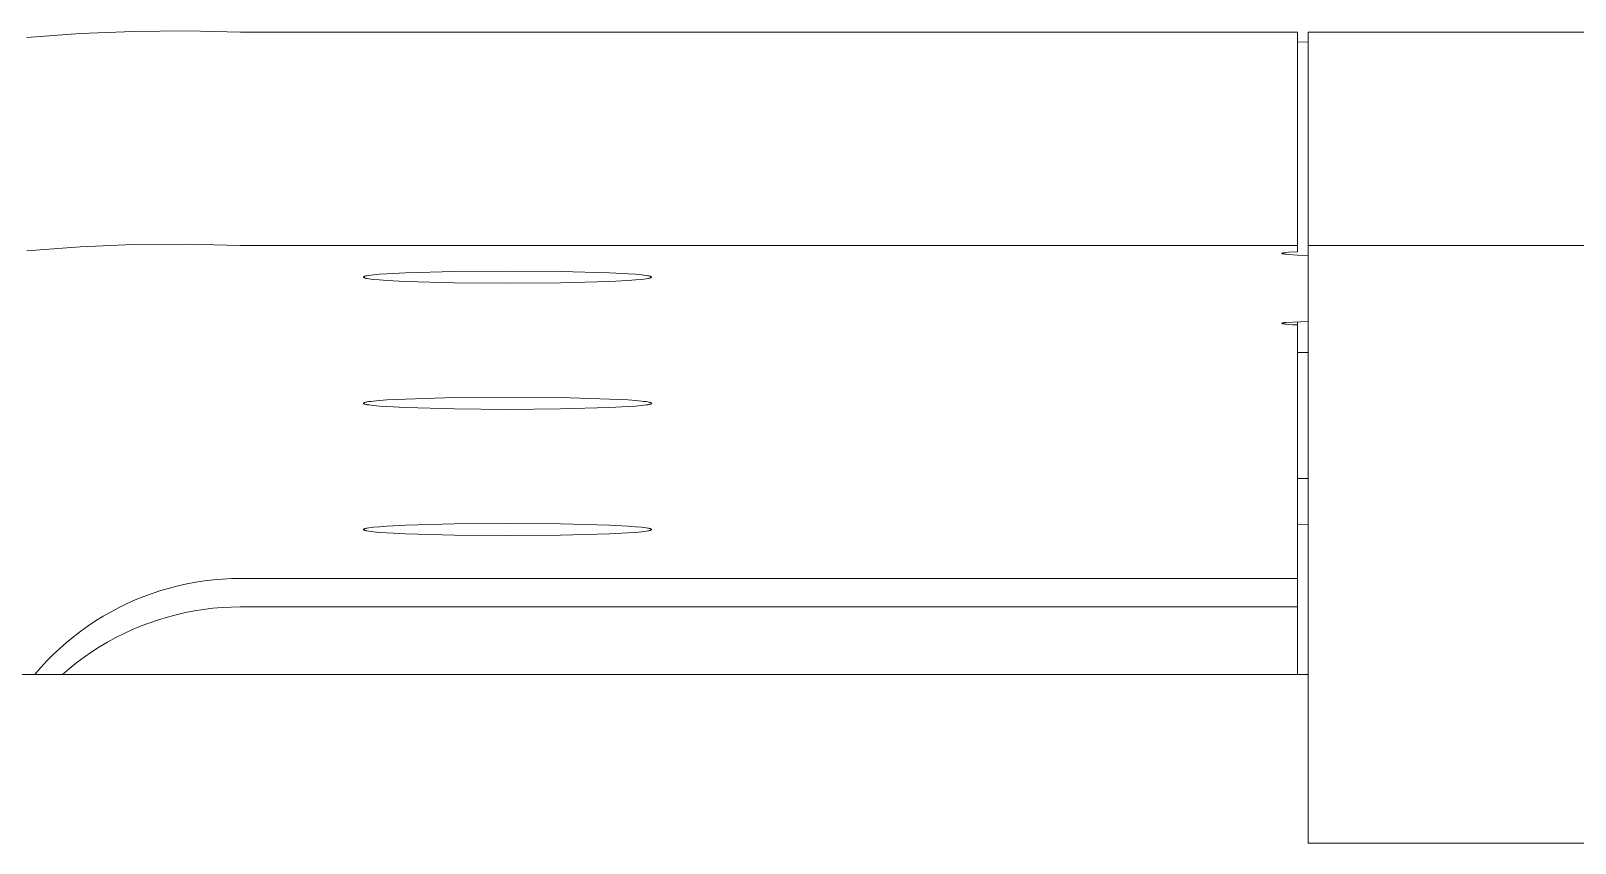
# Model space of a CAD drawing. Header units: inches. Extents: x -12 to 193, y -19 to 105.
# Drawn here: x -0.673 to 0.465, y 103.015 to 103.615 of the extents above; entities that cross this region are included whole.
import ezdxf

# ---------------------------------------------------------------- set-up
doc = ezdxf.new("R2010")
doc.units = ezdxf.units.IN
doc.layers.add('ZANO_R', color=7, linetype='Continuous', lineweight=0)

msp = doc.modelspace()

# ---------------------------------------------------------------- linework, layer by layer
at = {"layer": 'ZANO_R'}
for p, q in [((-0.63714, 103.61251), (-0.67648, 103.60952)), ((-0.59773, 103.61418), (-0.63714, 103.61251)), ((-0.55828, 103.61452), (-0.59773, 103.61418)), ((-0.51884, 103.61353), (-0.55828, 103.61452)), ((0.26069, 103.61353), (-0.51884, 103.61353)), ((0.26069, 103.45619), (0.26069, 103.61353)), ((0.26856, 103.60629), (0.26069, 103.60654)), ((0.66226, 103.61349), (0.26856, 103.61349)), ((0.26856, 103.61349), (0.26856, 103.45615)), ((-0.63714, 103.45517), (-0.67648, 103.45219)), ((-0.59773, 103.45684), (-0.63714, 103.45517)), ((-0.55828, 103.45718), (-0.59773, 103.45684)), ((-0.51884, 103.45619), (-0.55828, 103.45718)), ((0.26069, 103.45619), (-0.51884, 103.45619)), ((0.24916, 103.45041), (0.24917, 103.45042)), ((0.24916, 103.4504), (0.24916, 103.45041)), ((0.24916, 103.45039), (0.24916, 103.4504)), ((0.24916, 103.45038), (0.24916, 103.45039)), ((0.24916, 103.45037), (0.24916, 103.45038)), ((0.24916, 103.45036), (0.24916, 103.45037)), ((0.24916, 103.45035), (0.24916, 103.45036)), ((0.24917, 103.45034), (0.24916, 103.45035)), ((0.24917, 103.45042), (0.24918, 103.45043)), ((0.24918, 103.45033), (0.24917, 103.45034)), ((0.24918, 103.45043), (0.24919, 103.45044)), ((0.24919, 103.45032), (0.24918, 103.45033)), ((0.24919, 103.45044), (0.2492, 103.45046)), ((0.2492, 103.4503), (0.24919, 103.45032)), ((0.2492, 103.45046), (0.24921, 103.45047)), ((0.24921, 103.45029), (0.2492, 103.4503)), ((0.24921, 103.45047), (0.24922, 103.45048)), ((0.24922, 103.45028), (0.24921, 103.45029)), ((0.24922, 103.45048), (0.24924, 103.45049)), ((0.24924, 103.45027), (0.24922, 103.45028)), ((0.24924, 103.45049), (0.24926, 103.4505)), ((0.24926, 103.45026), (0.24924, 103.45027)), ((0.24926, 103.4505), (0.24927, 103.45051)), ((0.24927, 103.45025), (0.24926, 103.45026)), ((0.24927, 103.45051), (0.24929, 103.45052)), ((0.24929, 103.45024), (0.24927, 103.45025)), ((0.24929, 103.45052), (0.24932, 103.45053)), ((0.24932, 103.45023), (0.24929, 103.45024)), ((0.24932, 103.45053), (0.24934, 103.45054)), ((0.24934, 103.45022), (0.24932, 103.45023)), ((0.24934, 103.45054), (0.24937, 103.45055)), ((0.24937, 103.45021), (0.24934, 103.45022)), ((0.24937, 103.45055), (0.24939, 103.45056)), ((0.24939, 103.4502), (0.24937, 103.45021)), ((0.24939, 103.45056), (0.24942, 103.45057)), ((0.24942, 103.45019), (0.24939, 103.4502)), ((0.24942, 103.45057), (0.24948, 103.45059)), ((0.24948, 103.45017), (0.24942, 103.45019)), ((0.24948, 103.45059), (0.24955, 103.45062)), ((0.24955, 103.45014), (0.24948, 103.45017)), ((0.24955, 103.45062), (0.24963, 103.45064)), ((0.24963, 103.45012), (0.24955, 103.45014)), ((0.24963, 103.45064), (0.24971, 103.45066)), ((0.24971, 103.4501), (0.24963, 103.45012)), ((0.24971, 103.45066), (0.2498, 103.45068)), ((0.2498, 103.45008), (0.24971, 103.4501)), ((0.2498, 103.45068), (0.24999, 103.45072)), ((0.24999, 103.45004), (0.2498, 103.45008)), ((0.24999, 103.45072), (0.25021, 103.45076)), ((0.25021, 103.45), (0.24999, 103.45004)), ((0.25021, 103.45076), (0.25045, 103.4508)), ((0.25045, 103.44996), (0.25021, 103.45)), ((0.25045, 103.4508), (0.25101, 103.45088)), ((0.25101, 103.44988), (0.25045, 103.44996)), ((0.25101, 103.45088), (0.25239, 103.45104)), ((0.25239, 103.44972), (0.25101, 103.44988)), ((0.25239, 103.45104), (0.2541, 103.45119)), ((0.2541, 103.44957), (0.25239, 103.44972)), ((0.2541, 103.45119), (0.26069, 103.45156)), ((0.26069, 103.4492), (0.2541, 103.44957)), ((0.26069, 103.45156), (0.26069, 103.45619)), ((0.26856, 103.44895), (0.26069, 103.4492)), ((0.26856, 103.45615), (0.26856, 103.11839)), ((0.26856, 103.45615), (0.66226, 103.45615)), ((-0.42083, 103.43456), (-0.41641, 103.43497)), ((-0.41641, 103.43497), (-0.41096, 103.43537)), ((-0.41096, 103.43537), (-0.39715, 103.43609)), ((-0.39715, 103.43609), (-0.36112, 103.43709)), ((-0.36112, 103.43709), (-0.32199, 103.4374)), ((-0.32199, 103.4374), (-0.28286, 103.43709)), ((-0.28286, 103.43709), (-0.24682, 103.43609)), ((-0.24682, 103.43609), (-0.23302, 103.43537)), ((-0.23302, 103.43537), (-0.22757, 103.43497)), ((-0.22757, 103.43497), (-0.22315, 103.43456)), ((-0.42829, 103.43294), (-0.42828, 103.43296)), ((-0.42829, 103.43291), (-0.42829, 103.43294)), ((-0.42829, 103.43289), (-0.42829, 103.43291)), ((-0.42828, 103.43286), (-0.42829, 103.43289)), ((-0.42828, 103.43296), (-0.42827, 103.43299)), ((-0.42827, 103.43284), (-0.42828, 103.43286)), ((-0.42827, 103.43299), (-0.42826, 103.43301)), ((-0.42826, 103.43281), (-0.42827, 103.43284)), ((-0.42826, 103.43301), (-0.42825, 103.43304)), ((-0.42825, 103.43279), (-0.42826, 103.43281)), ((-0.42825, 103.43304), (-0.42823, 103.43306)), ((-0.42823, 103.43276), (-0.42825, 103.43279)), ((-0.42823, 103.43306), (-0.42821, 103.43309)), ((-0.42821, 103.43274), (-0.42823, 103.43276)), ((-0.42821, 103.43309), (-0.42818, 103.43311)), ((-0.42818, 103.43271), (-0.42821, 103.43274)), ((-0.42818, 103.43311), (-0.42815, 103.43314)), ((-0.42815, 103.43269), (-0.42818, 103.43271)), ((-0.42815, 103.43314), (-0.42812, 103.43316)), ((-0.42812, 103.43266), (-0.42815, 103.43269)), ((-0.42812, 103.43316), (-0.42809, 103.43319)), ((-0.42809, 103.43264), (-0.42812, 103.43266)), ((-0.42809, 103.43319), (-0.42805, 103.43321)), ((-0.42805, 103.43261), (-0.42809, 103.43264)), ((-0.42805, 103.43321), (-0.42801, 103.43324)), ((-0.42801, 103.43259), (-0.42805, 103.43261)), ((-0.42801, 103.43324), (-0.42796, 103.43326)), ((-0.42796, 103.43256), (-0.42801, 103.43259)), ((-0.42796, 103.43326), (-0.42791, 103.43329)), ((-0.42791, 103.43253), (-0.42796, 103.43256)), ((-0.42791, 103.43329), (-0.42786, 103.43332)), ((-0.42786, 103.43251), (-0.42791, 103.43253)), ((-0.42786, 103.43332), (-0.4278, 103.43334)), ((-0.4278, 103.43248), (-0.42786, 103.43251)), ((-0.4278, 103.43334), (-0.42774, 103.43337)), ((-0.42774, 103.43246), (-0.4278, 103.43248)), ((-0.42774, 103.43337), (-0.42768, 103.43339)), ((-0.42768, 103.43243), (-0.42774, 103.43246)), ((-0.42768, 103.43339), (-0.42761, 103.43342)), ((-0.42761, 103.43241), (-0.42768, 103.43243)), ((-0.42761, 103.43342), (-0.42747, 103.43347)), ((-0.42747, 103.43235), (-0.42761, 103.43241)), ((-0.42747, 103.43347), (-0.42731, 103.43352)), ((-0.42731, 103.4323), (-0.42747, 103.43235)), ((-0.42731, 103.43352), (-0.42713, 103.43357)), ((-0.42713, 103.43225), (-0.42731, 103.4323)), ((-0.42713, 103.43357), (-0.42694, 103.43362)), ((-0.42694, 103.4322), (-0.42713, 103.43225)), ((-0.42694, 103.43362), (-0.42651, 103.43373)), ((-0.42651, 103.4321), (-0.42694, 103.4322)), ((-0.42651, 103.43373), (-0.42603, 103.43383)), ((-0.42603, 103.43199), (-0.42651, 103.4321)), ((-0.42603, 103.43383), (-0.42548, 103.43394)), ((-0.42548, 103.43189), (-0.42603, 103.43199)), ((-0.42548, 103.43394), (-0.42419, 103.43415)), ((-0.42419, 103.43168), (-0.42548, 103.43189)), ((-0.42419, 103.43415), (-0.42264, 103.43436)), ((-0.42264, 103.43147), (-0.42419, 103.43168)), ((-0.42264, 103.43436), (-0.42083, 103.43456)), ((-0.42083, 103.43126), (-0.42264, 103.43147)), ((-0.41641, 103.43085), (-0.42083, 103.43126)), ((-0.41096, 103.43046), (-0.41641, 103.43085)), ((-0.39715, 103.42974), (-0.41096, 103.43046)), ((-0.36112, 103.42874), (-0.39715, 103.42974)), ((-0.32199, 103.42842), (-0.36112, 103.42874)), ((-0.28286, 103.42874), (-0.32199, 103.42842)), ((-0.24682, 103.42974), (-0.28286, 103.42874)), ((-0.23302, 103.43046), (-0.24682, 103.42974)), ((-0.22757, 103.43085), (-0.23302, 103.43046)), ((-0.22315, 103.43126), (-0.22757, 103.43085)), ((-0.22315, 103.43456), (-0.22134, 103.43436)), ((-0.22134, 103.43147), (-0.22315, 103.43126)), ((-0.22134, 103.43436), (-0.21979, 103.43415)), ((-0.21979, 103.43168), (-0.22134, 103.43147)), ((-0.21979, 103.43415), (-0.2185, 103.43394)), ((-0.2185, 103.43189), (-0.21979, 103.43168)), ((-0.2185, 103.43394), (-0.21795, 103.43383)), ((-0.21795, 103.43199), (-0.2185, 103.43189)), ((-0.21795, 103.43383), (-0.21747, 103.43373)), ((-0.21747, 103.4321), (-0.21795, 103.43199)), ((-0.21747, 103.43373), (-0.21704, 103.43362)), ((-0.21704, 103.4322), (-0.21747, 103.4321)), ((-0.21704, 103.43362), (-0.21685, 103.43357)), ((-0.21685, 103.43225), (-0.21704, 103.4322)), ((-0.21685, 103.43357), (-0.21667, 103.43352)), ((-0.21667, 103.4323), (-0.21685, 103.43225)), ((-0.21667, 103.43352), (-0.21651, 103.43347)), ((-0.21651, 103.43235), (-0.21667, 103.4323)), ((-0.21651, 103.43347), (-0.21637, 103.43342)), ((-0.21637, 103.43241), (-0.21651, 103.43235)), ((-0.21637, 103.43342), (-0.2163, 103.43339)), ((-0.2163, 103.43243), (-0.21637, 103.43241)), ((-0.2163, 103.43339), (-0.21624, 103.43337)), ((-0.21624, 103.43246), (-0.2163, 103.43243)), ((-0.21624, 103.43337), (-0.21618, 103.43334)), ((-0.21618, 103.43248), (-0.21624, 103.43246)), ((-0.21618, 103.43334), (-0.21612, 103.43332)), ((-0.21612, 103.43251), (-0.21618, 103.43248)), ((-0.21612, 103.43332), (-0.21607, 103.43329)), ((-0.21607, 103.43253), (-0.21612, 103.43251)), ((-0.21607, 103.43329), (-0.21602, 103.43326)), ((-0.21602, 103.43256), (-0.21607, 103.43253)), ((-0.21602, 103.43326), (-0.21597, 103.43324)), ((-0.21597, 103.43259), (-0.21602, 103.43256)), ((-0.21597, 103.43324), (-0.21593, 103.43321)), ((-0.21593, 103.43261), (-0.21597, 103.43259)), ((-0.21593, 103.43321), (-0.21589, 103.43319)), ((-0.21589, 103.43264), (-0.21593, 103.43261)), ((-0.21589, 103.43319), (-0.21586, 103.43316)), ((-0.21586, 103.43266), (-0.21589, 103.43264)), ((-0.21586, 103.43316), (-0.21582, 103.43314)), ((-0.21582, 103.43269), (-0.21586, 103.43266)), ((-0.21582, 103.43314), (-0.2158, 103.43311)), ((-0.2158, 103.43271), (-0.21582, 103.43269)), ((-0.2158, 103.43311), (-0.21577, 103.43309)), ((-0.21577, 103.43274), (-0.2158, 103.43271)), ((-0.21577, 103.43309), (-0.21575, 103.43306)), ((-0.21575, 103.43276), (-0.21577, 103.43274)), ((-0.21575, 103.43306), (-0.21573, 103.43304)), ((-0.21573, 103.43279), (-0.21575, 103.43276)), ((-0.21573, 103.43304), (-0.21572, 103.43301)), ((-0.21572, 103.43281), (-0.21573, 103.43279)), ((-0.21572, 103.43301), (-0.21571, 103.43299)), ((-0.21571, 103.43284), (-0.21572, 103.43281)), ((-0.21571, 103.43299), (-0.2157, 103.43296)), ((-0.2157, 103.43286), (-0.21571, 103.43284)), ((-0.2157, 103.43296), (-0.21569, 103.43294)), ((-0.21569, 103.43289), (-0.2157, 103.43286)), ((-0.21569, 103.43294), (-0.21569, 103.43291)), ((-0.21569, 103.43291), (-0.21569, 103.43289)), ((0.24916, 103.39885), (0.24917, 103.39886)), ((0.24916, 103.39884), (0.24916, 103.39885)), ((0.24916, 103.39885), (0.24916, 103.39885)), ((0.24916, 103.39883), (0.24916, 103.39884)), ((0.24916, 103.39882), (0.24916, 103.39883)), ((0.24916, 103.39881), (0.24916, 103.39882)), ((0.24916, 103.3988), (0.24916, 103.39881)), ((0.24916, 103.39881), (0.24916, 103.39881)), ((0.24916, 103.39879), (0.24916, 103.3988)), ((0.24916, 103.39878), (0.24916, 103.39879)), ((0.24917, 103.39878), (0.24916, 103.39878)), ((0.24917, 103.39887), (0.24918, 103.39888)), ((0.24917, 103.39886), (0.24917, 103.39887)), ((0.24917, 103.39877), (0.24917, 103.39878)), ((0.24918, 103.39876), (0.24917, 103.39877)), ((0.24918, 103.39888), (0.24919, 103.39888)), ((0.24919, 103.39875), (0.24918, 103.39876)), ((0.24919, 103.39889), (0.2492, 103.3989)), ((0.24919, 103.39888), (0.24919, 103.39889)), ((0.2492, 103.39874), (0.24919, 103.39875)), ((0.2492, 103.3989), (0.24921, 103.39891)), ((0.24921, 103.39873), (0.2492, 103.39874)), ((0.2492, 103.39874), (0.2492, 103.39874)), ((0.24921, 103.39891), (0.24922, 103.39892)), ((0.24922, 103.39872), (0.24921, 103.39873)), ((0.24922, 103.39892), (0.24923, 103.39892)), ((0.24924, 103.39871), (0.24922, 103.39872)), ((0.24923, 103.39892), (0.24925, 103.39893)), ((0.24925, 103.39871), (0.24924, 103.39871)), ((0.24925, 103.39893), (0.24926, 103.39894)), ((0.24926, 103.3987), (0.24925, 103.39871)), ((0.24926, 103.39894), (0.24927, 103.39895)), ((0.24928, 103.39869), (0.24926, 103.3987)), ((0.24927, 103.39895), (0.24929, 103.39895)), ((0.24929, 103.39868), (0.24928, 103.39869)), ((0.24929, 103.39895), (0.2493, 103.39896)), ((0.24931, 103.39867), (0.24929, 103.39868)), ((0.2493, 103.39896), (0.24932, 103.39897)), ((0.24932, 103.39867), (0.24931, 103.39867)), ((0.24932, 103.39897), (0.24933, 103.39898)), ((0.24934, 103.39866), (0.24932, 103.39867)), ((0.24933, 103.39898), (0.24937, 103.39899)), ((0.24936, 103.39865), (0.24934, 103.39866)), ((0.2494, 103.39863), (0.24936, 103.39865)), ((0.24937, 103.39899), (0.24941, 103.39901)), ((0.24944, 103.39862), (0.2494, 103.39863)), ((0.24941, 103.39901), (0.24945, 103.39902)), ((0.24949, 103.3986), (0.24944, 103.39862)), ((0.24945, 103.39902), (0.2495, 103.39904)), ((0.24954, 103.39859), (0.24949, 103.3986)), ((0.2495, 103.39904), (0.24955, 103.39905)), ((0.24965, 103.39856), (0.24954, 103.39859)), ((0.24955, 103.39905), (0.24966, 103.39908)), ((0.24977, 103.39853), (0.24965, 103.39856)), ((0.24966, 103.39908), (0.24978, 103.39911)), ((0.24991, 103.39849), (0.24977, 103.39853)), ((0.24978, 103.39911), (0.24991, 103.39914)), ((0.24991, 103.39914), (0.25006, 103.39917)), ((0.25023, 103.39843), (0.24991, 103.39849)), ((0.25006, 103.39917), (0.25039, 103.39923)), ((0.2506, 103.39837), (0.25023, 103.39843)), ((0.25039, 103.39923), (0.25077, 103.39929)), ((0.25151, 103.39825), (0.2506, 103.39837)), ((0.25077, 103.39929), (0.25119, 103.39935)), ((0.25119, 103.39935), (0.25215, 103.39946)), ((0.25262, 103.39814), (0.25151, 103.39825)), ((0.25215, 103.39946), (0.26856, 103.40025)), ((0.25393, 103.39803), (0.25262, 103.39814)), ((0.25704, 103.39782), (0.25393, 103.39803)), ((0.26069, 103.39764), (0.25704, 103.39782)), ((0.26069, 103.39999), (0.26069, 103.39764)), ((0.26069, 103.21061), (0.26069, 103.39764)), ((0.26856, 103.37735), (0.26069, 103.37735)), ((-0.39715, 103.34299), (-0.36112, 103.34399)), ((-0.36112, 103.34399), (-0.32199, 103.3443)), ((-0.32199, 103.3443), (-0.28286, 103.34399)), ((-0.28286, 103.34399), (-0.24682, 103.34299)), ((-0.42829, 103.33984), (-0.42828, 103.33986)), ((-0.42829, 103.33981), (-0.42829, 103.33984)), ((-0.42829, 103.33979), (-0.42829, 103.33981)), ((-0.42828, 103.33976), (-0.42829, 103.33979)), ((-0.42828, 103.33986), (-0.42827, 103.33989)), ((-0.42827, 103.33974), (-0.42828, 103.33976)), ((-0.42827, 103.33989), (-0.42826, 103.33991)), ((-0.42826, 103.33971), (-0.42827, 103.33974)), ((-0.42826, 103.33991), (-0.42825, 103.33994)), ((-0.42825, 103.33969), (-0.42826, 103.33971)), ((-0.42825, 103.33994), (-0.42823, 103.33996)), ((-0.42823, 103.33966), (-0.42825, 103.33969)), ((-0.42823, 103.33996), (-0.42821, 103.33999)), ((-0.42821, 103.33964), (-0.42823, 103.33966)), ((-0.42821, 103.33999), (-0.42818, 103.34001)), ((-0.42818, 103.33961), (-0.42821, 103.33964)), ((-0.42818, 103.34001), (-0.42815, 103.34004)), ((-0.42815, 103.33959), (-0.42818, 103.33961)), ((-0.42815, 103.34004), (-0.42812, 103.34006)), ((-0.42812, 103.33956), (-0.42815, 103.33959)), ((-0.42812, 103.34006), (-0.42809, 103.34009)), ((-0.42809, 103.33954), (-0.42812, 103.33956)), ((-0.42809, 103.34009), (-0.42805, 103.34011)), ((-0.42805, 103.33951), (-0.42809, 103.33954)), ((-0.42805, 103.34011), (-0.42801, 103.34014)), ((-0.42801, 103.33949), (-0.42805, 103.33951)), ((-0.42801, 103.34014), (-0.42796, 103.34016)), ((-0.42796, 103.33946), (-0.42801, 103.33949)), ((-0.42796, 103.34016), (-0.42791, 103.34019)), ((-0.42791, 103.33943), (-0.42796, 103.33946)), ((-0.42791, 103.34019), (-0.42786, 103.34022)), ((-0.42786, 103.33941), (-0.42791, 103.33943)), ((-0.42786, 103.34022), (-0.4278, 103.34024)), ((-0.4278, 103.33938), (-0.42786, 103.33941)), ((-0.4278, 103.34024), (-0.42774, 103.34027)), ((-0.42774, 103.33936), (-0.4278, 103.33938)), ((-0.42774, 103.34027), (-0.42768, 103.34029)), ((-0.42768, 103.33933), (-0.42774, 103.33936)), ((-0.42768, 103.34029), (-0.42761, 103.34032)), ((-0.42761, 103.33931), (-0.42768, 103.33933)), ((-0.42761, 103.34032), (-0.42747, 103.34037)), ((-0.42747, 103.33925), (-0.42761, 103.33931)), ((-0.42747, 103.34037), (-0.42731, 103.34042)), ((-0.42731, 103.3392), (-0.42747, 103.33925)), ((-0.42731, 103.34042), (-0.42713, 103.34047)), ((-0.42713, 103.33915), (-0.42731, 103.3392)), ((-0.42713, 103.34047), (-0.42694, 103.34052)), ((-0.42694, 103.3391), (-0.42713, 103.33915)), ((-0.42694, 103.34052), (-0.42651, 103.34063)), ((-0.42651, 103.339), (-0.42694, 103.3391)), ((-0.42651, 103.34063), (-0.42603, 103.34073)), ((-0.42603, 103.33889), (-0.42651, 103.339)), ((-0.42603, 103.34073), (-0.42548, 103.34084)), ((-0.42548, 103.33879), (-0.42603, 103.33889)), ((-0.42548, 103.34084), (-0.42419, 103.34105)), ((-0.42419, 103.33858), (-0.42548, 103.33879)), ((-0.42419, 103.34105), (-0.42264, 103.34126)), ((-0.42264, 103.33837), (-0.42419, 103.33858)), ((-0.42264, 103.34126), (-0.42083, 103.34146)), ((-0.42083, 103.33816), (-0.42264, 103.33837)), ((-0.42083, 103.34146), (-0.41641, 103.34187)), ((-0.41641, 103.33775), (-0.42083, 103.33816)), ((-0.41641, 103.34187), (-0.41096, 103.34227)), ((-0.41096, 103.33736), (-0.41641, 103.33775)), ((-0.41096, 103.34227), (-0.39715, 103.34299)), ((-0.39715, 103.33664), (-0.41096, 103.33736)), ((-0.36112, 103.33564), (-0.39715, 103.33664)), ((-0.32199, 103.33532), (-0.36112, 103.33564)), ((-0.28286, 103.33564), (-0.32199, 103.33532)), ((-0.24682, 103.33664), (-0.28286, 103.33564)), ((-0.24682, 103.34299), (-0.23302, 103.34227)), ((-0.23302, 103.33736), (-0.24682, 103.33664)), ((-0.23302, 103.34227), (-0.22757, 103.34187)), ((-0.22757, 103.33775), (-0.23302, 103.33736)), ((-0.22757, 103.34187), (-0.22315, 103.34146)), ((-0.22315, 103.33816), (-0.22757, 103.33775)), ((-0.22315, 103.34146), (-0.22134, 103.34126)), ((-0.22134, 103.33837), (-0.22315, 103.33816)), ((-0.22134, 103.34126), (-0.21979, 103.34105)), ((-0.21979, 103.33858), (-0.22134, 103.33837)), ((-0.21979, 103.34105), (-0.2185, 103.34084)), ((-0.2185, 103.33879), (-0.21979, 103.33858)), ((-0.2185, 103.34084), (-0.21795, 103.34073)), ((-0.21795, 103.33889), (-0.2185, 103.33879)), ((-0.21795, 103.34073), (-0.21747, 103.34063)), ((-0.21747, 103.339), (-0.21795, 103.33889)), ((-0.21747, 103.34063), (-0.21704, 103.34052)), ((-0.21704, 103.3391), (-0.21747, 103.339)), ((-0.21704, 103.34052), (-0.21685, 103.34047)), ((-0.21685, 103.33915), (-0.21704, 103.3391)), ((-0.21685, 103.34047), (-0.21667, 103.34042)), ((-0.21667, 103.3392), (-0.21685, 103.33915)), ((-0.21667, 103.34042), (-0.21651, 103.34037)), ((-0.21651, 103.33925), (-0.21667, 103.3392)), ((-0.21651, 103.34037), (-0.21637, 103.34032)), ((-0.21637, 103.33931), (-0.21651, 103.33925)), ((-0.21637, 103.34032), (-0.2163, 103.34029)), ((-0.2163, 103.33933), (-0.21637, 103.33931)), ((-0.2163, 103.34029), (-0.21624, 103.34027)), ((-0.21624, 103.33936), (-0.2163, 103.33933)), ((-0.21624, 103.34027), (-0.21618, 103.34024)), ((-0.21618, 103.33938), (-0.21624, 103.33936)), ((-0.21618, 103.34024), (-0.21612, 103.34022)), ((-0.21612, 103.33941), (-0.21618, 103.33938)), ((-0.21612, 103.34022), (-0.21607, 103.34019)), ((-0.21607, 103.33943), (-0.21612, 103.33941)), ((-0.21607, 103.34019), (-0.21602, 103.34016)), ((-0.21602, 103.33946), (-0.21607, 103.33943)), ((-0.21602, 103.34016), (-0.21597, 103.34014)), ((-0.21597, 103.33949), (-0.21602, 103.33946)), ((-0.21597, 103.34014), (-0.21593, 103.34011)), ((-0.21593, 103.33951), (-0.21597, 103.33949)), ((-0.21593, 103.34011), (-0.21589, 103.34009)), ((-0.21589, 103.33954), (-0.21593, 103.33951)), ((-0.21589, 103.34009), (-0.21586, 103.34006)), ((-0.21586, 103.33956), (-0.21589, 103.33954)), ((-0.21586, 103.34006), (-0.21582, 103.34004)), ((-0.21582, 103.33959), (-0.21586, 103.33956)), ((-0.21582, 103.34004), (-0.2158, 103.34001)), ((-0.2158, 103.33961), (-0.21582, 103.33959)), ((-0.2158, 103.34001), (-0.21577, 103.33999)), ((-0.21577, 103.33964), (-0.2158, 103.33961)), ((-0.21577, 103.33999), (-0.21575, 103.33996)), ((-0.21575, 103.33966), (-0.21577, 103.33964)), ((-0.21575, 103.33996), (-0.21573, 103.33994)), ((-0.21573, 103.33969), (-0.21575, 103.33966)), ((-0.21573, 103.33994), (-0.21572, 103.33991)), ((-0.21572, 103.33971), (-0.21573, 103.33969)), ((-0.21572, 103.33991), (-0.21571, 103.33989)), ((-0.21571, 103.33974), (-0.21572, 103.33971)), ((-0.21571, 103.33989), (-0.2157, 103.33986)), ((-0.2157, 103.33976), (-0.21571, 103.33974)), ((-0.2157, 103.33986), (-0.21569, 103.33984)), ((-0.21569, 103.33979), (-0.2157, 103.33976)), ((-0.21569, 103.33984), (-0.21569, 103.33981)), ((-0.21569, 103.33981), (-0.21569, 103.33979)), ((0.26856, 103.28425), (0.26069, 103.28425)), ((-0.42829, 103.24674), (-0.42828, 103.24676)), ((-0.42829, 103.24671), (-0.42829, 103.24674)), ((-0.42829, 103.24669), (-0.42829, 103.24671)), ((-0.42828, 103.24666), (-0.42829, 103.24669)), ((-0.42828, 103.24676), (-0.42827, 103.24679)), ((-0.42827, 103.24664), (-0.42828, 103.24666)), ((-0.42827, 103.24679), (-0.42826, 103.24681)), ((-0.42826, 103.24661), (-0.42827, 103.24664)), ((-0.42826, 103.24681), (-0.42825, 103.24684)), ((-0.42825, 103.24659), (-0.42826, 103.24661)), ((-0.42825, 103.24684), (-0.42823, 103.24686)), ((-0.42823, 103.24656), (-0.42825, 103.24659)), ((-0.42823, 103.24686), (-0.42821, 103.24689)), ((-0.42821, 103.24654), (-0.42823, 103.24656)), ((-0.42821, 103.24689), (-0.42818, 103.24691)), ((-0.42818, 103.24651), (-0.42821, 103.24654)), ((-0.42818, 103.24691), (-0.42815, 103.24694)), ((-0.42815, 103.24649), (-0.42818, 103.24651)), ((-0.42815, 103.24694), (-0.42812, 103.24696)), ((-0.42812, 103.24646), (-0.42815, 103.24649)), ((-0.42812, 103.24696), (-0.42809, 103.24699)), ((-0.42809, 103.24644), (-0.42812, 103.24646)), ((-0.42809, 103.24699), (-0.42805, 103.24701)), ((-0.42805, 103.24641), (-0.42809, 103.24644)), ((-0.42805, 103.24701), (-0.42801, 103.24704)), ((-0.42801, 103.24639), (-0.42805, 103.24641)), ((-0.42801, 103.24704), (-0.42796, 103.24706)), ((-0.42796, 103.24636), (-0.42801, 103.24639)), ((-0.42796, 103.24706), (-0.42791, 103.24709)), ((-0.42791, 103.24633), (-0.42796, 103.24636)), ((-0.42791, 103.24709), (-0.42786, 103.24712)), ((-0.42786, 103.24631), (-0.42791, 103.24633)), ((-0.42786, 103.24712), (-0.4278, 103.24714)), ((-0.4278, 103.24628), (-0.42786, 103.24631)), ((-0.4278, 103.24714), (-0.42774, 103.24717)), ((-0.42774, 103.24626), (-0.4278, 103.24628)), ((-0.42774, 103.24717), (-0.42768, 103.24719)), ((-0.42768, 103.24623), (-0.42774, 103.24626)), ((-0.42768, 103.24719), (-0.42761, 103.24722)), ((-0.42761, 103.24621), (-0.42768, 103.24623)), ((-0.42761, 103.24722), (-0.42747, 103.24727)), ((-0.42747, 103.24615), (-0.42761, 103.24621)), ((-0.42747, 103.24727), (-0.42731, 103.24732)), ((-0.42731, 103.2461), (-0.42747, 103.24615)), ((-0.42731, 103.24732), (-0.42713, 103.24737)), ((-0.42713, 103.24605), (-0.42731, 103.2461)), ((-0.42713, 103.24737), (-0.42694, 103.24742)), ((-0.42694, 103.246), (-0.42713, 103.24605)), ((-0.42694, 103.24742), (-0.42651, 103.24753)), ((-0.42651, 103.2459), (-0.42694, 103.246)), ((-0.42651, 103.24753), (-0.42603, 103.24763)), ((-0.42603, 103.24579), (-0.42651, 103.2459)), ((-0.42603, 103.24763), (-0.42548, 103.24774)), ((-0.42548, 103.24569), (-0.42603, 103.24579)), ((-0.42548, 103.24774), (-0.42419, 103.24795)), ((-0.42419, 103.24548), (-0.42548, 103.24569)), ((-0.42419, 103.24795), (-0.42264, 103.24816)), ((-0.42264, 103.24527), (-0.42419, 103.24548)), ((-0.42264, 103.24816), (-0.42083, 103.24836)), ((-0.42083, 103.24506), (-0.42264, 103.24527)), ((-0.42083, 103.24836), (-0.41641, 103.24877)), ((-0.41641, 103.24465), (-0.42083, 103.24506)), ((-0.41641, 103.24877), (-0.41096, 103.24917)), ((-0.41096, 103.24426), (-0.41641, 103.24465)), ((-0.41096, 103.24917), (-0.39715, 103.24989)), ((-0.39715, 103.24354), (-0.41096, 103.24426)), ((-0.39715, 103.24989), (-0.36112, 103.25089)), ((-0.36112, 103.24254), (-0.39715, 103.24354)), ((-0.36112, 103.25089), (-0.32199, 103.2512)), ((-0.32199, 103.24222), (-0.36112, 103.24254)), ((-0.32199, 103.2512), (-0.28286, 103.25089)), ((-0.28286, 103.24254), (-0.32199, 103.24222)), ((-0.28286, 103.25089), (-0.24682, 103.24989)), ((-0.24682, 103.24354), (-0.28286, 103.24254)), ((-0.24682, 103.24989), (-0.23302, 103.24917)), ((-0.23302, 103.24426), (-0.24682, 103.24354)), ((-0.23302, 103.24917), (-0.22757, 103.24877)), ((-0.22757, 103.24465), (-0.23302, 103.24426)), ((-0.22757, 103.24877), (-0.22315, 103.24836)), ((-0.22315, 103.24506), (-0.22757, 103.24465)), ((-0.22315, 103.24836), (-0.22134, 103.24816)), ((-0.22134, 103.24527), (-0.22315, 103.24506)), ((-0.22134, 103.24816), (-0.21979, 103.24795)), ((-0.21979, 103.24548), (-0.22134, 103.24527)), ((-0.21979, 103.24795), (-0.2185, 103.24774)), ((-0.2185, 103.24569), (-0.21979, 103.24548)), ((-0.2185, 103.24774), (-0.21795, 103.24763)), ((-0.21795, 103.24579), (-0.2185, 103.24569)), ((-0.21795, 103.24763), (-0.21747, 103.24753)), ((-0.21747, 103.2459), (-0.21795, 103.24579)), ((-0.21747, 103.24753), (-0.21704, 103.24742)), ((-0.21704, 103.246), (-0.21747, 103.2459)), ((-0.21704, 103.24742), (-0.21685, 103.24737)), ((-0.21685, 103.24605), (-0.21704, 103.246)), ((-0.21685, 103.24737), (-0.21667, 103.24732)), ((-0.21667, 103.2461), (-0.21685, 103.24605)), ((-0.21667, 103.24732), (-0.21651, 103.24727)), ((-0.21651, 103.24615), (-0.21667, 103.2461)), ((-0.21651, 103.24727), (-0.21637, 103.24722)), ((-0.21637, 103.24621), (-0.21651, 103.24615)), ((-0.21637, 103.24722), (-0.2163, 103.24719)), ((-0.2163, 103.24623), (-0.21637, 103.24621)), ((-0.2163, 103.24719), (-0.21624, 103.24717)), ((-0.21624, 103.24626), (-0.2163, 103.24623)), ((-0.21624, 103.24717), (-0.21618, 103.24714)), ((-0.21618, 103.24628), (-0.21624, 103.24626)), ((-0.21618, 103.24714), (-0.21612, 103.24712)), ((-0.21612, 103.24631), (-0.21618, 103.24628)), ((-0.21612, 103.24712), (-0.21607, 103.24709)), ((-0.21607, 103.24633), (-0.21612, 103.24631)), ((-0.21607, 103.24709), (-0.21602, 103.24706)), ((-0.21602, 103.24636), (-0.21607, 103.24633)), ((-0.21602, 103.24706), (-0.21597, 103.24704)), ((-0.21597, 103.24639), (-0.21602, 103.24636)), ((-0.21597, 103.24704), (-0.21593, 103.24701)), ((-0.21593, 103.24641), (-0.21597, 103.24639)), ((-0.21593, 103.24701), (-0.21589, 103.24699)), ((-0.21589, 103.24644), (-0.21593, 103.24641)), ((-0.21589, 103.24699), (-0.21586, 103.24696)), ((-0.21586, 103.24646), (-0.21589, 103.24644)), ((-0.21586, 103.24696), (-0.21582, 103.24694)), ((-0.21582, 103.24649), (-0.21586, 103.24646)), ((-0.21582, 103.24694), (-0.2158, 103.24691)), ((-0.2158, 103.24651), (-0.21582, 103.24649)), ((-0.2158, 103.24691), (-0.21577, 103.24689)), ((-0.21577, 103.24654), (-0.2158, 103.24651)), ((-0.21577, 103.24689), (-0.21575, 103.24686)), ((-0.21575, 103.24656), (-0.21577, 103.24654)), ((-0.21575, 103.24686), (-0.21573, 103.24684)), ((-0.21573, 103.24659), (-0.21575, 103.24656)), ((-0.21573, 103.24684), (-0.21572, 103.24681)), ((-0.21572, 103.24661), (-0.21573, 103.24659)), ((-0.21572, 103.24681), (-0.21571, 103.24679)), ((-0.21571, 103.24664), (-0.21572, 103.24661)), ((-0.21571, 103.24679), (-0.2157, 103.24676)), ((-0.2157, 103.24666), (-0.21571, 103.24664)), ((-0.2157, 103.24676), (-0.21569, 103.24674)), ((-0.21569, 103.24669), (-0.2157, 103.24666)), ((-0.21569, 103.24674), (-0.21569, 103.24671)), ((-0.21569, 103.24671), (-0.21569, 103.24669)), ((0.26856, 103.25051), (0.26069, 103.25077)), ((-0.55845, 103.20664), (-0.55192, 103.20785)), ((-0.55192, 103.20785), (-0.54534, 103.20885)), ((-0.54534, 103.20885), (-0.53874, 103.20962)), ((-0.53874, 103.20962), (-0.53212, 103.21017)), ((-0.53212, 103.21017), (-0.52548, 103.2105)), ((-0.52548, 103.2105), (-0.51884, 103.21061)), ((-0.51884, 103.21061), (0.26069, 103.21061)), ((0.26069, 103.21061), (0.26069, 103.18967)), ((-0.59646, 103.1948), (-0.5903, 103.19731)), ((-0.5903, 103.19731), (-0.58406, 103.1996)), ((-0.58406, 103.1996), (-0.57775, 103.20168)), ((-0.57775, 103.20168), (-0.57137, 103.20355)), ((-0.57137, 103.20355), (-0.56494, 103.2052)), ((-0.56494, 103.2052), (-0.55845, 103.20664)), ((-0.62014, 103.18278), (-0.61437, 103.18608)), ((-0.61437, 103.18608), (-0.6085, 103.18919)), ((-0.6085, 103.18919), (-0.60253, 103.1921)), ((-0.60253, 103.1921), (-0.59646, 103.1948)), ((-0.56624, 103.18393), (-0.55957, 103.18545)), ((-0.55957, 103.18545), (-0.55286, 103.18674)), ((-0.55286, 103.18674), (-0.5461, 103.18779)), ((-0.5461, 103.18779), (-0.53932, 103.18862)), ((-0.53932, 103.18862), (-0.5325, 103.1892)), ((-0.5325, 103.1892), (-0.52568, 103.18955)), ((-0.52568, 103.18955), (-0.51884, 103.18967)), ((-0.51884, 103.18967), (0.26069, 103.18967)), ((0.26069, 103.18967), (0.26069, 103.13989)), ((-0.63672, 103.17173), (-0.63132, 103.17559)), ((-0.63132, 103.17559), (-0.62579, 103.17928)), ((-0.62579, 103.17928), (-0.62014, 103.18278)), ((-0.60478, 103.17008), (-0.59857, 103.17294)), ((-0.59857, 103.17294), (-0.59226, 103.17559)), ((-0.59226, 103.17559), (-0.58587, 103.17801)), ((-0.58587, 103.17801), (-0.57939, 103.18021)), ((-0.57939, 103.18021), (-0.57285, 103.18218)), ((-0.57285, 103.18218), (-0.56624, 103.18393)), ((-0.65211, 103.15906), (-0.64713, 103.16346)), ((-0.64713, 103.16346), (-0.64199, 103.16768)), ((-0.64199, 103.16768), (-0.63672, 103.17173)), ((-0.62277, 103.16025), (-0.61688, 103.16373)), ((-0.61688, 103.16373), (-0.61089, 103.16701)), ((-0.61089, 103.16701), (-0.60478, 103.17008)), ((-0.66163, 103.14979), (-0.65695, 103.1545)), ((-0.65695, 103.1545), (-0.65211, 103.15906)), ((-0.63964, 103.1486), (-0.63415, 103.15267)), ((-0.63415, 103.15267), (-0.62852, 103.15656)), ((-0.62852, 103.15656), (-0.62277, 103.16025)), ((-2.56608, 103.13989), (0.26856, 103.13989)), ((-0.6705, 103.13989), (-0.66615, 103.14491)), ((-0.66615, 103.14491), (-0.66163, 103.14979)), ((-0.65018, 103.13989), (-0.64499, 103.14434)), ((-0.64499, 103.14434), (-0.63964, 103.1486)), ((0.26856, 103.11839), (0.26856, 103.01545)), ((0.26856, 103.01544), (0.66226, 103.01544))]:
    msp.add_line(p, q, dxfattribs=at)

doc.saveas('drawing.dxf')
